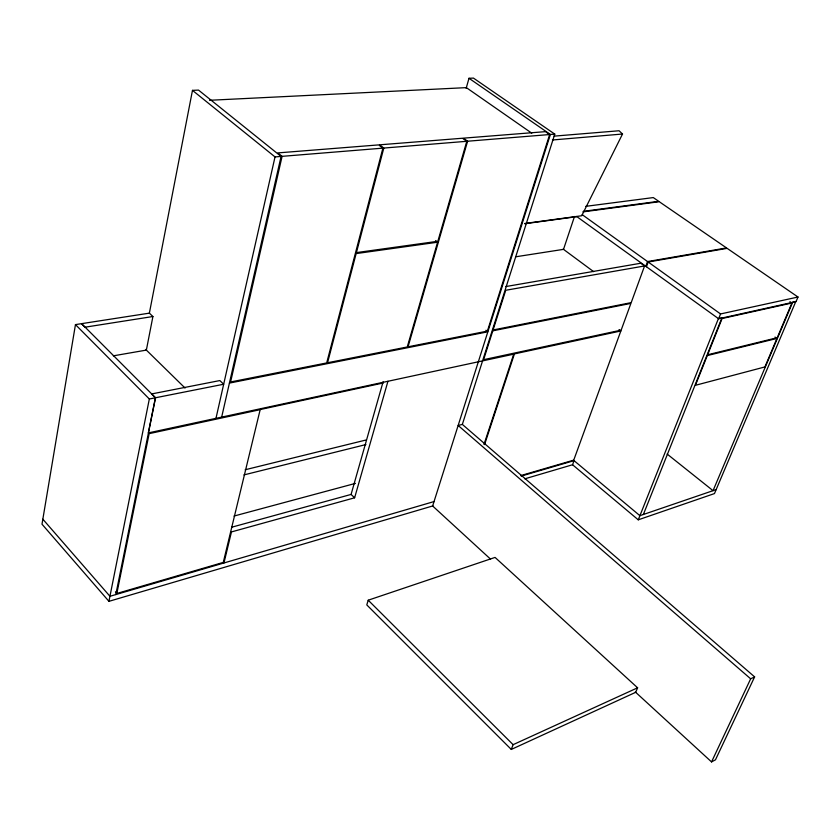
<?xml version="1.0" encoding="UTF-8"?>
<svg xmlns="http://www.w3.org/2000/svg" width="840" height="840" viewBox="0 0 840 840"><rect width="100%" height="100%" fill="white"/><g stroke="black" fill="none" stroke-linecap="round" stroke-linejoin="round"><path stroke-width="1.26" d="M113.358 355.834L146.359 350.102L152.911 316.522L149.373 313.142L75.464 324.608L42 524.192L108.938 601.335L432.989 505.869M149.363 313.205L192.476 90.373L198.524 90.101L281.075 156.429L221.666 417.102M108.938 601.335L149.331 398.99L75.464 324.608M115.805 594.573L155.526 397.761L81.617 323.652M116.834 593.481L149.142 433.65L260.169 409.668L223.272 562.412L116.834 593.481L115.448 591.896M215.975 418.331L275.026 156.922L192.476 90.373M282.093 156.345L230.601 381.959L326.687 362.933L382.904 148.134L378.641 144.9L277.82 152.911L282.093 156.345L382.904 148.134M223.954 562.968L231.462 531.919L354.617 497.794L387.944 381.276M383.806 148.06L356.412 252.609L437.85 241.28L466.788 141.298L462.556 138.233L379.544 144.827L383.806 148.06L466.788 141.298M466.137 88.379L469.004 78.288L473.445 78.089L554.778 134.117L462.346 424.399M231.683 527.216L351.078 494.435L383.114 381.738M437.577 242.214L407.253 346.973L327.548 362.754L356.149 253.585L437.577 242.214L435.561 240.639M467.607 141.225L408.041 346.815L487.389 331.107L549.654 134.536L545.465 131.649L463.365 138.169L467.607 141.225L549.654 134.536M368.214 600.201L366.786 604.905L511.287 749.438L635.691 692.307L637.602 687.803L495.065 557.413L368.214 600.201L513.114 744.671L511.287 749.438M554.778 134.117L550.389 134.474L432.632 505.974L490.529 559.115M483.998 444.476L513.702 354.175L148.312 432.915L155.41 397.782L151.589 393.95L219.839 380.562L223.681 384.237L149.331 398.99M484.565 444.602L514.427 353.903L620.855 330.971L573.731 460.131L520.947 475.534M574.508 216.458L563.514 249.354L515.802 256.778M644.574 265.954L631.197 302.631L493.08 329.983L505.733 290.272L644.574 265.954L640.794 263.235L505.712 286.577M524.78 478.832L572.554 464.751L574.056 460.645L521.21 476.091M645.803 266.301L647.546 261.555L726.526 247.926L659.264 201.716L582.939 211.89M646.443 266.763L648.175 262.007L727.146 248.357L798 297.024L796.058 301.602L718.641 318.769L576.671 216.5M572.554 464.751L638.264 519.823L718.41 318.612L721.917 317.835L643.356 514.5M718.641 318.769L720.552 313.95L798 297.024M776.948 338.447L764.915 366.933L695.415 385.308L707.301 355.562L776.948 338.447L775.005 337.071M791.91 303.019L777.263 337.701L707.616 354.784L722.106 318.518L791.91 303.019L789.936 301.655M635.292 691.95L711.543 761.912L750.666 678.815L754.625 676.883L462.346 424.41L458.147 425.46L750.666 678.815M754.625 676.883L715.47 759.812L711.543 761.912M554.127 136.133L619.07 130.757L622.524 134.022L581.731 215.744L524.79 223.472M513.114 744.671L637.602 687.803M638.264 519.823L714.473 493.574L795.837 301.455L792.698 302.148L713.045 490.665L667.139 454.041M716.153 489.605L639.912 515.676L573.605 460.278M434.385 501.469L109.945 596.284L42.84 519.194M234.014 516.054L355.435 483.389M243.915 474.915L365.935 444.57M245.165 469.76L366.041 440.003M260.137 409.563L383.271 382.977M229.415 383.093L487.841 331.8L485.94 330.267M152.911 316.522L85.008 327.201L81.501 323.673M524.769 223.734L576.671 216.689M583.422 211.323L658.728 201.316L653.289 197.578L585.711 206.346M552.437 139.986L622.524 134.022M275.026 156.922L281.075 156.429M209.507 100.286L466.347 87.633L531.773 133.172M469.004 78.288L550.389 134.474M582.215 214.672L647.546 261.555M648.175 262.007L720.552 313.95M563.178 249.113L593.597 271.625M619.028 329.584L620.855 330.971M351.078 494.435L354.617 497.794M145.698 349.451L185.052 388.028M492.807 330.813L483.609 359.688L621.159 330.131L630.913 303.397L492.807 330.813"/></g></svg>
